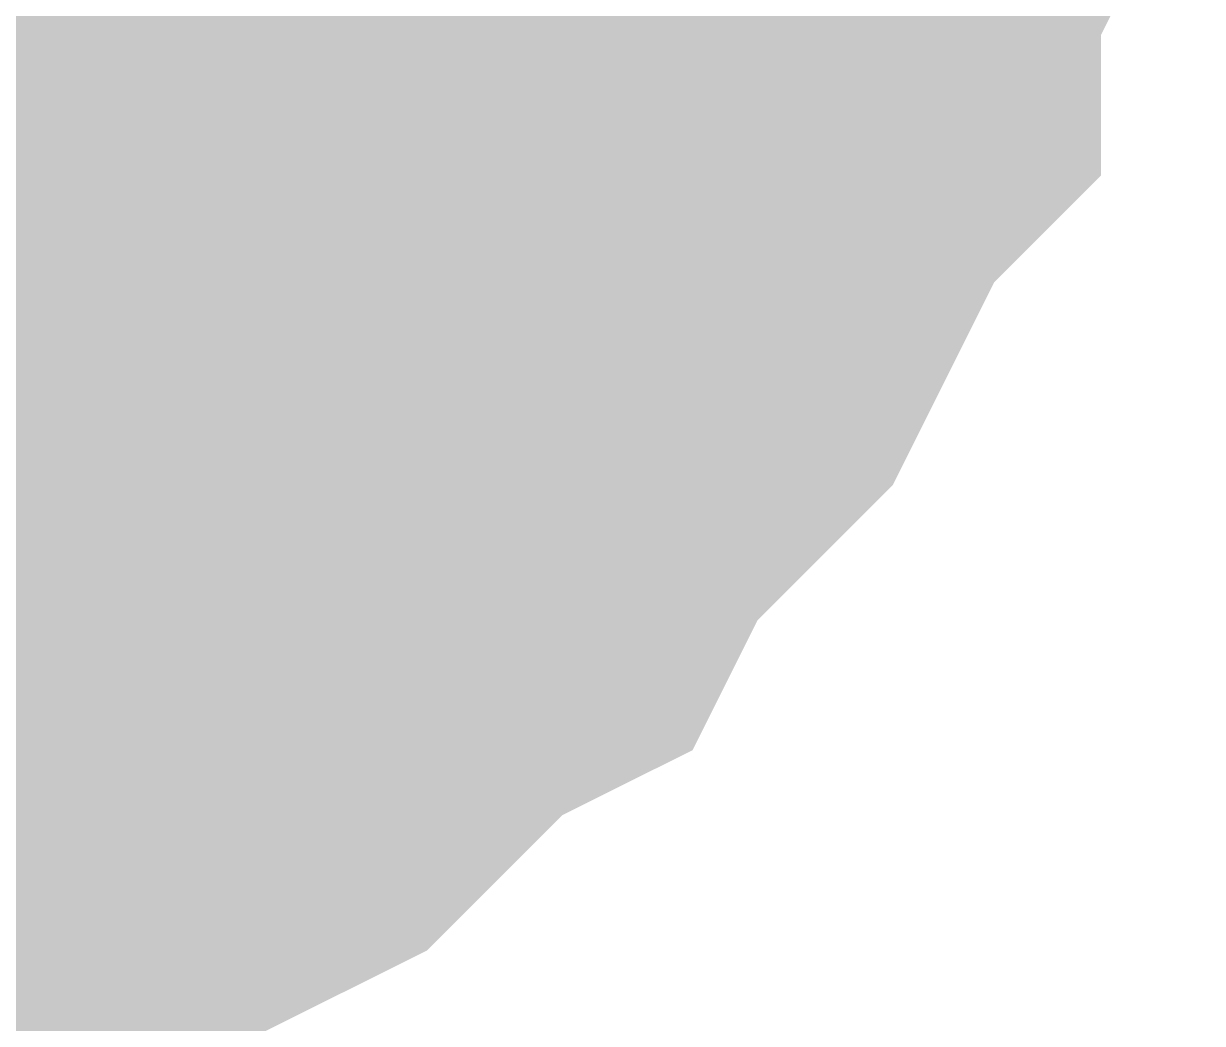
# Model space of a CAD drawing. Header units: inches. Extents: x 0 to 569, y 0 to 432.
# Drawn here: x 73.896 to 74.3283, y 179.7584 to 180.1253 of the extents above; entities that cross this region are included whole.
import ezdxf

# ---------------------------------------------------------------- set-up
doc = ezdxf.new("R2010")
doc.units = ezdxf.units.IN
doc.layers.add('Sheet', color=255, linetype='Continuous')

msp = doc.modelspace()

# ---------------------------------------------------------------- linework, layer by layer
at = {"layer": 'Sheet'}
msp.add_lwpolyline([(73.406, 180.34, 0.508, 0.508, 1), (73.914, 180.34, 0.508, 0.508, 1)], format="xyseb", close=True, dxfattribs=at)
for points in [[(74.17842, 180.28047, 0.29972, 0.29972, 0), (74.17842, 180.25566, 0.29972, 0.29972, 0), (74.16602, 180.23086, 0.29972, 0.29972, 0), (74.16602, 180.20605, 0.29972, 0.29972, 0), (74.15361, 180.18125, 0.29972, 0.29972, 0), (74.14121, 180.15645, 0.29972, 0.29972, 0), (74.14121, 180.13164, 0.29972, 0.29972, 0), (74.12881, 180.11924, 0.29972, 0.29972, 0), (74.11641, 180.09443, 0.29972, 0.29972, 0), (74.104, 180.06963, 0.29972, 0.29972, 0), (74.0916, 180.04482, 0.29972, 0.29972, 0), (74.0792, 180.03242, 0.29972, 0.29972, 0), (74.05439, 180.00762, 0.29972, 0.29972, 0), (74.04199, 179.99521, 0.29972, 0.29972, 0), (74.02959, 179.97041, 0.29972, 0.29972, 0), (74.00479, 179.95801, 0.29972, 0.29972, 0), (73.99238, 179.94561, 0.29972, 0.29972, 0), (73.96758, 179.9208, 0.29972, 0.29972, 0), (73.95518, 179.9084, 0.29972, 0.29972, 0), (73.93037, 179.896, 0.29972, 0.29972, 0), (73.90557, 179.88359, 0.29972, 0.29972, 0), (73.88076, 179.87119, 0.29972, 0.29972, 0), (73.86836, 179.85879, 0.29972, 0.29972, 0), (73.84355, 179.85879, 0.29972, 0.29972, 0), (73.81875, 179.84639, 0.29972, 0.29972, 0), (73.79395, 179.83398, 0.29972, 0.29972, 0), (73.76914, 179.83398, 0.29972, 0.29972, 0), (73.74434, 179.82158, 0.29972, 0.29972, 0)], [(74.17842, 180.28047, 0.29972, 0.29972, 0), (74.17842, 180.25566, 0.29972, 0.29972, 0), (74.16602, 180.23086, 0.29972, 0.29972, 0), (74.16602, 180.20605, 0.29972, 0.29972, 0), (74.15361, 180.18125, 0.29972, 0.29972, 0), (74.14121, 180.15645, 0.29972, 0.29972, 0), (74.14121, 180.13164, 0.29972, 0.29972, 0), (74.12881, 180.11924, 0.29972, 0.29972, 0), (74.11641, 180.09443, 0.29972, 0.29972, 0), (74.104, 180.06963, 0.29972, 0.29972, 0), (74.0916, 180.04482, 0.29972, 0.29972, 0), (74.0792, 180.03242, 0.29972, 0.29972, 0), (74.05439, 180.00762, 0.29972, 0.29972, 0), (74.04199, 179.99521, 0.29972, 0.29972, 0), (74.02959, 179.97041, 0.29972, 0.29972, 0), (74.00479, 179.95801, 0.29972, 0.29972, 0), (73.99238, 179.94561, 0.29972, 0.29972, 0), (73.96758, 179.9208, 0.29972, 0.29972, 0), (73.95518, 179.9084, 0.29972, 0.29972, 0), (73.93037, 179.896, 0.29972, 0.29972, 0), (73.90557, 179.88359, 0.29972, 0.29972, 0), (73.88076, 179.87119, 0.29972, 0.29972, 0), (73.86836, 179.85879, 0.29972, 0.29972, 0), (73.84355, 179.85879, 0.29972, 0.29972, 0), (73.81875, 179.84639, 0.29972, 0.29972, 0), (73.79395, 179.83398, 0.29972, 0.29972, 0), (73.76914, 179.83398, 0.29972, 0.29972, 0), (73.74434, 179.82158, 0.29972, 0.29972, 0)], [(74.17842, 180.28047, 0.29972, 0.29972, 0), (74.17842, 180.25566, 0.29972, 0.29972, 0), (74.16602, 180.23086, 0.29972, 0.29972, 0), (74.16602, 180.20605, 0.29972, 0.29972, 0), (74.15361, 180.18125, 0.29972, 0.29972, 0), (74.14121, 180.15645, 0.29972, 0.29972, 0), (74.14121, 180.13164, 0.29972, 0.29972, 0), (74.12881, 180.11924, 0.29972, 0.29972, 0), (74.11641, 180.09443, 0.29972, 0.29972, 0), (74.104, 180.06963, 0.29972, 0.29972, 0), (74.0916, 180.04482, 0.29972, 0.29972, 0), (74.0792, 180.03242, 0.29972, 0.29972, 0), (74.05439, 180.00762, 0.29972, 0.29972, 0), (74.04199, 179.99521, 0.29972, 0.29972, 0), (74.02959, 179.97041, 0.29972, 0.29972, 0), (74.00479, 179.95801, 0.29972, 0.29972, 0), (73.99238, 179.94561, 0.29972, 0.29972, 0), (73.96758, 179.9208, 0.29972, 0.29972, 0), (73.95518, 179.9084, 0.29972, 0.29972, 0), (73.93037, 179.896, 0.29972, 0.29972, 0), (73.90557, 179.88359, 0.29972, 0.29972, 0), (73.88076, 179.87119, 0.29972, 0.29972, 0), (73.86836, 179.85879, 0.29972, 0.29972, 0), (73.84355, 179.85879, 0.29972, 0.29972, 0), (73.81875, 179.84639, 0.29972, 0.29972, 0), (73.79395, 179.83398, 0.29972, 0.29972, 0), (73.76914, 179.83398, 0.29972, 0.29972, 0), (73.74434, 179.82158, 0.29972, 0.29972, 0)], [(74.17842, 180.28047, 0.29972, 0.29972, 0), (74.17842, 180.25566, 0.29972, 0.29972, 0), (74.16602, 180.23086, 0.29972, 0.29972, 0), (74.16602, 180.20605, 0.29972, 0.29972, 0), (74.15361, 180.18125, 0.29972, 0.29972, 0), (74.14121, 180.15645, 0.29972, 0.29972, 0), (74.14121, 180.13164, 0.29972, 0.29972, 0), (74.12881, 180.11924, 0.29972, 0.29972, 0), (74.11641, 180.09443, 0.29972, 0.29972, 0), (74.104, 180.06963, 0.29972, 0.29972, 0), (74.0916, 180.04482, 0.29972, 0.29972, 0), (74.0792, 180.03242, 0.29972, 0.29972, 0), (74.05439, 180.00762, 0.29972, 0.29972, 0), (74.04199, 179.99521, 0.29972, 0.29972, 0), (74.02959, 179.97041, 0.29972, 0.29972, 0), (74.00479, 179.95801, 0.29972, 0.29972, 0), (73.99238, 179.94561, 0.29972, 0.29972, 0), (73.96758, 179.9208, 0.29972, 0.29972, 0), (73.95518, 179.9084, 0.29972, 0.29972, 0), (73.93037, 179.896, 0.29972, 0.29972, 0), (73.90557, 179.88359, 0.29972, 0.29972, 0), (73.88076, 179.87119, 0.29972, 0.29972, 0), (73.86836, 179.85879, 0.29972, 0.29972, 0), (73.84355, 179.85879, 0.29972, 0.29972, 0), (73.81875, 179.84639, 0.29972, 0.29972, 0), (73.79395, 179.83398, 0.29972, 0.29972, 0), (73.76914, 179.83398, 0.29972, 0.29972, 0), (73.74434, 179.82158, 0.29972, 0.29972, 0)], [(74.17842, 180.28047, 0.29972, 0.29972, 0), (74.17842, 180.25566, 0.29972, 0.29972, 0), (74.16602, 180.23086, 0.29972, 0.29972, 0), (74.16602, 180.20605, 0.29972, 0.29972, 0), (74.15361, 180.18125, 0.29972, 0.29972, 0), (74.14121, 180.15645, 0.29972, 0.29972, 0), (74.14121, 180.13164, 0.29972, 0.29972, 0), (74.12881, 180.11924, 0.29972, 0.29972, 0), (74.11641, 180.09443, 0.29972, 0.29972, 0), (74.104, 180.06963, 0.29972, 0.29972, 0), (74.0916, 180.04482, 0.29972, 0.29972, 0), (74.0792, 180.03242, 0.29972, 0.29972, 0), (74.05439, 180.00762, 0.29972, 0.29972, 0), (74.04199, 179.99521, 0.29972, 0.29972, 0), (74.02959, 179.97041, 0.29972, 0.29972, 0), (74.00479, 179.95801, 0.29972, 0.29972, 0), (73.99238, 179.94561, 0.29972, 0.29972, 0), (73.96758, 179.9208, 0.29972, 0.29972, 0), (73.95518, 179.9084, 0.29972, 0.29972, 0), (73.93037, 179.896, 0.29972, 0.29972, 0), (73.90557, 179.88359, 0.29972, 0.29972, 0), (73.88076, 179.87119, 0.29972, 0.29972, 0), (73.86836, 179.85879, 0.29972, 0.29972, 0), (73.84355, 179.85879, 0.29972, 0.29972, 0), (73.81875, 179.84639, 0.29972, 0.29972, 0), (73.79395, 179.83398, 0.29972, 0.29972, 0), (73.76914, 179.83398, 0.29972, 0.29972, 0), (73.74434, 179.82158, 0.29972, 0.29972, 0)], [(74.17842, 180.28047, 0.29972, 0.29972, 0), (74.17842, 180.25566, 0.29972, 0.29972, 0), (74.16602, 180.23086, 0.29972, 0.29972, 0), (74.16602, 180.20605, 0.29972, 0.29972, 0), (74.15361, 180.18125, 0.29972, 0.29972, 0), (74.14121, 180.15645, 0.29972, 0.29972, 0), (74.14121, 180.13164, 0.29972, 0.29972, 0), (74.12881, 180.11924, 0.29972, 0.29972, 0), (74.11641, 180.09443, 0.29972, 0.29972, 0), (74.104, 180.06963, 0.29972, 0.29972, 0), (74.0916, 180.04482, 0.29972, 0.29972, 0), (74.0792, 180.03242, 0.29972, 0.29972, 0), (74.05439, 180.00762, 0.29972, 0.29972, 0), (74.04199, 179.99521, 0.29972, 0.29972, 0), (74.02959, 179.97041, 0.29972, 0.29972, 0), (74.00479, 179.95801, 0.29972, 0.29972, 0), (73.99238, 179.94561, 0.29972, 0.29972, 0), (73.96758, 179.9208, 0.29972, 0.29972, 0), (73.95518, 179.9084, 0.29972, 0.29972, 0), (73.93037, 179.896, 0.29972, 0.29972, 0), (73.90557, 179.88359, 0.29972, 0.29972, 0), (73.88076, 179.87119, 0.29972, 0.29972, 0), (73.86836, 179.85879, 0.29972, 0.29972, 0), (73.84355, 179.85879, 0.29972, 0.29972, 0), (73.81875, 179.84639, 0.29972, 0.29972, 0), (73.79395, 179.83398, 0.29972, 0.29972, 0), (73.76914, 179.83398, 0.29972, 0.29972, 0), (73.74434, 179.82158, 0.29972, 0.29972, 0)], [(74.17842, 180.28047, 0.29972, 0.29972, 0), (74.17842, 180.25566, 0.29972, 0.29972, 0), (74.16602, 180.23086, 0.29972, 0.29972, 0), (74.16602, 180.20605, 0.29972, 0.29972, 0), (74.15361, 180.18125, 0.29972, 0.29972, 0), (74.14121, 180.15645, 0.29972, 0.29972, 0), (74.14121, 180.13164, 0.29972, 0.29972, 0), (74.12881, 180.11924, 0.29972, 0.29972, 0), (74.11641, 180.09443, 0.29972, 0.29972, 0), (74.104, 180.06963, 0.29972, 0.29972, 0), (74.0916, 180.04482, 0.29972, 0.29972, 0), (74.0792, 180.03242, 0.29972, 0.29972, 0), (74.05439, 180.00762, 0.29972, 0.29972, 0), (74.04199, 179.99521, 0.29972, 0.29972, 0), (74.02959, 179.97041, 0.29972, 0.29972, 0), (74.00479, 179.95801, 0.29972, 0.29972, 0), (73.99238, 179.94561, 0.29972, 0.29972, 0), (73.96758, 179.9208, 0.29972, 0.29972, 0), (73.95518, 179.9084, 0.29972, 0.29972, 0), (73.93037, 179.896, 0.29972, 0.29972, 0), (73.90557, 179.88359, 0.29972, 0.29972, 0), (73.88076, 179.87119, 0.29972, 0.29972, 0), (73.86836, 179.85879, 0.29972, 0.29972, 0), (73.84355, 179.85879, 0.29972, 0.29972, 0), (73.81875, 179.84639, 0.29972, 0.29972, 0), (73.79395, 179.83398, 0.29972, 0.29972, 0), (73.76914, 179.83398, 0.29972, 0.29972, 0), (73.74434, 179.82158, 0.29972, 0.29972, 0)], [(74.17842, 180.28047, 0.29972, 0.29972, 0), (74.17842, 180.25566, 0.29972, 0.29972, 0), (74.16602, 180.23086, 0.29972, 0.29972, 0), (74.16602, 180.20605, 0.29972, 0.29972, 0), (74.15361, 180.18125, 0.29972, 0.29972, 0), (74.14121, 180.15645, 0.29972, 0.29972, 0), (74.14121, 180.13164, 0.29972, 0.29972, 0), (74.12881, 180.11924, 0.29972, 0.29972, 0), (74.11641, 180.09443, 0.29972, 0.29972, 0), (74.104, 180.06963, 0.29972, 0.29972, 0), (74.0916, 180.04482, 0.29972, 0.29972, 0), (74.0792, 180.03242, 0.29972, 0.29972, 0), (74.05439, 180.00762, 0.29972, 0.29972, 0), (74.04199, 179.99521, 0.29972, 0.29972, 0), (74.02959, 179.97041, 0.29972, 0.29972, 0), (74.00479, 179.95801, 0.29972, 0.29972, 0), (73.99238, 179.94561, 0.29972, 0.29972, 0), (73.96758, 179.9208, 0.29972, 0.29972, 0), (73.95518, 179.9084, 0.29972, 0.29972, 0), (73.93037, 179.896, 0.29972, 0.29972, 0), (73.90557, 179.88359, 0.29972, 0.29972, 0), (73.88076, 179.87119, 0.29972, 0.29972, 0), (73.86836, 179.85879, 0.29972, 0.29972, 0), (73.84355, 179.85879, 0.29972, 0.29972, 0), (73.81875, 179.84639, 0.29972, 0.29972, 0), (73.79395, 179.83398, 0.29972, 0.29972, 0), (73.76914, 179.83398, 0.29972, 0.29972, 0), (73.74434, 179.82158, 0.29972, 0.29972, 0)], [(74.15361, 180.18125, 0.09906, 0.09906, 0), (74.14121, 180.15645, 0.09906, 0.09906, 0), (74.14121, 180.13164, 0.09906, 0.09906, 0), (74.12881, 180.11924, 0.09906, 0.09906, 0), (74.11641, 180.09443, 0.09906, 0.09906, 0), (74.104, 180.06963, 0.09906, 0.09906, 0), (74.0916, 180.04482, 0.09906, 0.09906, 0), (74.0792, 180.03242, 0.09906, 0.09906, 0), (74.05439, 180.00762, 0.09906, 0.09906, 0), (74.04199, 179.99521, 0.09906, 0.09906, 0), (74.02959, 179.97041, 0.09906, 0.09906, 0), (74.00479, 179.95801, 0.09906, 0.09906, 0), (73.99238, 179.94561, 0.09906, 0.09906, 0), (73.96758, 179.9208, 0.09906, 0.09906, 0), (73.95518, 179.9084, 0.09906, 0.09906, 0), (73.93037, 179.896, 0.09906, 0.09906, 0), (73.90557, 179.88359, 0.09906, 0.09906, 0), (73.88076, 179.87119, 0.09906, 0.09906, 0), (73.86836, 179.85879, 0.09906, 0.09906, 0), (73.84355, 179.85879, 0.09906, 0.09906, 0)], [(74.15361, 180.18125, 0.09906, 0.09906, 0), (74.14121, 180.15645, 0.09906, 0.09906, 0), (74.14121, 180.13164, 0.09906, 0.09906, 0), (74.12881, 180.11924, 0.09906, 0.09906, 0), (74.11641, 180.09443, 0.09906, 0.09906, 0), (74.104, 180.06963, 0.09906, 0.09906, 0), (74.0916, 180.04482, 0.09906, 0.09906, 0), (74.0792, 180.03242, 0.09906, 0.09906, 0), (74.05439, 180.00762, 0.09906, 0.09906, 0), (74.04199, 179.99521, 0.09906, 0.09906, 0), (74.02959, 179.97041, 0.09906, 0.09906, 0), (74.00479, 179.95801, 0.09906, 0.09906, 0), (73.99238, 179.94561, 0.09906, 0.09906, 0), (73.96758, 179.9208, 0.09906, 0.09906, 0), (73.95518, 179.9084, 0.09906, 0.09906, 0), (73.93037, 179.896, 0.09906, 0.09906, 0), (73.90557, 179.88359, 0.09906, 0.09906, 0), (73.88076, 179.87119, 0.09906, 0.09906, 0), (73.86836, 179.85879, 0.09906, 0.09906, 0), (73.84355, 179.85879, 0.09906, 0.09906, 0)], [(74.15361, 180.18125, 0.09906, 0.09906, 0), (74.14121, 180.15645, 0.09906, 0.09906, 0), (74.14121, 180.13164, 0.09906, 0.09906, 0), (74.12881, 180.11924, 0.09906, 0.09906, 0), (74.11641, 180.09443, 0.09906, 0.09906, 0), (74.104, 180.06963, 0.09906, 0.09906, 0), (74.0916, 180.04482, 0.09906, 0.09906, 0), (74.0792, 180.03242, 0.09906, 0.09906, 0), (74.05439, 180.00762, 0.09906, 0.09906, 0), (74.04199, 179.99521, 0.09906, 0.09906, 0), (74.02959, 179.97041, 0.09906, 0.09906, 0), (74.00479, 179.95801, 0.09906, 0.09906, 0), (73.99238, 179.94561, 0.09906, 0.09906, 0), (73.96758, 179.9208, 0.09906, 0.09906, 0), (73.95518, 179.9084, 0.09906, 0.09906, 0), (73.93037, 179.896, 0.09906, 0.09906, 0), (73.90557, 179.88359, 0.09906, 0.09906, 0), (73.88076, 179.87119, 0.09906, 0.09906, 0), (73.86836, 179.85879, 0.09906, 0.09906, 0), (73.84355, 179.85879, 0.09906, 0.09906, 0)], [(74.15361, 180.18125, 0.09906, 0.09906, 0), (74.14121, 180.15645, 0.09906, 0.09906, 0), (74.14121, 180.13164, 0.09906, 0.09906, 0), (74.12881, 180.11924, 0.09906, 0.09906, 0), (74.11641, 180.09443, 0.09906, 0.09906, 0), (74.104, 180.06963, 0.09906, 0.09906, 0), (74.0916, 180.04482, 0.09906, 0.09906, 0), (74.0792, 180.03242, 0.09906, 0.09906, 0), (74.05439, 180.00762, 0.09906, 0.09906, 0), (74.04199, 179.99521, 0.09906, 0.09906, 0), (74.02959, 179.97041, 0.09906, 0.09906, 0), (74.00479, 179.95801, 0.09906, 0.09906, 0), (73.99238, 179.94561, 0.09906, 0.09906, 0), (73.96758, 179.9208, 0.09906, 0.09906, 0), (73.95518, 179.9084, 0.09906, 0.09906, 0), (73.93037, 179.896, 0.09906, 0.09906, 0), (73.90557, 179.88359, 0.09906, 0.09906, 0), (73.88076, 179.87119, 0.09906, 0.09906, 0), (73.86836, 179.85879, 0.09906, 0.09906, 0), (73.84355, 179.85879, 0.09906, 0.09906, 0)], [(74.15361, 180.18125, 0.09906, 0.09906, 0), (74.14121, 180.15645, 0.09906, 0.09906, 0), (74.14121, 180.13164, 0.09906, 0.09906, 0), (74.12881, 180.11924, 0.09906, 0.09906, 0), (74.11641, 180.09443, 0.09906, 0.09906, 0), (74.104, 180.06963, 0.09906, 0.09906, 0), (74.0916, 180.04482, 0.09906, 0.09906, 0), (74.0792, 180.03242, 0.09906, 0.09906, 0), (74.05439, 180.00762, 0.09906, 0.09906, 0), (74.04199, 179.99521, 0.09906, 0.09906, 0), (74.02959, 179.97041, 0.09906, 0.09906, 0), (74.00479, 179.95801, 0.09906, 0.09906, 0), (73.99238, 179.94561, 0.09906, 0.09906, 0), (73.96758, 179.9208, 0.09906, 0.09906, 0), (73.95518, 179.9084, 0.09906, 0.09906, 0), (73.93037, 179.896, 0.09906, 0.09906, 0), (73.90557, 179.88359, 0.09906, 0.09906, 0), (73.88076, 179.87119, 0.09906, 0.09906, 0), (73.86836, 179.85879, 0.09906, 0.09906, 0), (73.84355, 179.85879, 0.09906, 0.09906, 0)], [(74.15361, 180.18125, 0.09906, 0.09906, 0), (74.14121, 180.15645, 0.09906, 0.09906, 0), (74.14121, 180.13164, 0.09906, 0.09906, 0), (74.12881, 180.11924, 0.09906, 0.09906, 0), (74.11641, 180.09443, 0.09906, 0.09906, 0), (74.104, 180.06963, 0.09906, 0.09906, 0), (74.0916, 180.04482, 0.09906, 0.09906, 0), (74.0792, 180.03242, 0.09906, 0.09906, 0), (74.05439, 180.00762, 0.09906, 0.09906, 0), (74.04199, 179.99521, 0.09906, 0.09906, 0), (74.02959, 179.97041, 0.09906, 0.09906, 0), (74.00479, 179.95801, 0.09906, 0.09906, 0), (73.99238, 179.94561, 0.09906, 0.09906, 0), (73.96758, 179.9208, 0.09906, 0.09906, 0), (73.95518, 179.9084, 0.09906, 0.09906, 0), (73.93037, 179.896, 0.09906, 0.09906, 0), (73.90557, 179.88359, 0.09906, 0.09906, 0), (73.88076, 179.87119, 0.09906, 0.09906, 0), (73.86836, 179.85879, 0.09906, 0.09906, 0), (73.84355, 179.85879, 0.09906, 0.09906, 0)], [(74.15361, 180.18125, 0.09906, 0.09906, 0), (74.14121, 180.15645, 0.09906, 0.09906, 0), (74.14121, 180.13164, 0.09906, 0.09906, 0), (74.12881, 180.11924, 0.09906, 0.09906, 0), (74.11641, 180.09443, 0.09906, 0.09906, 0), (74.104, 180.06963, 0.09906, 0.09906, 0), (74.0916, 180.04482, 0.09906, 0.09906, 0), (74.0792, 180.03242, 0.09906, 0.09906, 0), (74.05439, 180.00762, 0.09906, 0.09906, 0), (74.04199, 179.99521, 0.09906, 0.09906, 0), (74.02959, 179.97041, 0.09906, 0.09906, 0), (74.00479, 179.95801, 0.09906, 0.09906, 0), (73.99238, 179.94561, 0.09906, 0.09906, 0), (73.96758, 179.9208, 0.09906, 0.09906, 0), (73.95518, 179.9084, 0.09906, 0.09906, 0), (73.93037, 179.896, 0.09906, 0.09906, 0), (73.90557, 179.88359, 0.09906, 0.09906, 0), (73.88076, 179.87119, 0.09906, 0.09906, 0), (73.86836, 179.85879, 0.09906, 0.09906, 0), (73.84355, 179.85879, 0.09906, 0.09906, 0)], [(74.15361, 180.18125, 0.09906, 0.09906, 0), (74.14121, 180.15645, 0.09906, 0.09906, 0), (74.14121, 180.13164, 0.09906, 0.09906, 0), (74.12881, 180.11924, 0.09906, 0.09906, 0), (74.11641, 180.09443, 0.09906, 0.09906, 0), (74.104, 180.06963, 0.09906, 0.09906, 0), (74.0916, 180.04482, 0.09906, 0.09906, 0), (74.0792, 180.03242, 0.09906, 0.09906, 0), (74.05439, 180.00762, 0.09906, 0.09906, 0), (74.04199, 179.99521, 0.09906, 0.09906, 0), (74.02959, 179.97041, 0.09906, 0.09906, 0), (74.00479, 179.95801, 0.09906, 0.09906, 0), (73.99238, 179.94561, 0.09906, 0.09906, 0), (73.96758, 179.9208, 0.09906, 0.09906, 0), (73.95518, 179.9084, 0.09906, 0.09906, 0), (73.93037, 179.896, 0.09906, 0.09906, 0), (73.90557, 179.88359, 0.09906, 0.09906, 0), (73.88076, 179.87119, 0.09906, 0.09906, 0), (73.86836, 179.85879, 0.09906, 0.09906, 0), (73.84355, 179.85879, 0.09906, 0.09906, 0)]]:
    msp.add_lwpolyline(points, format="xyseb", dxfattribs=at)

doc.saveas('drawing.dxf')
